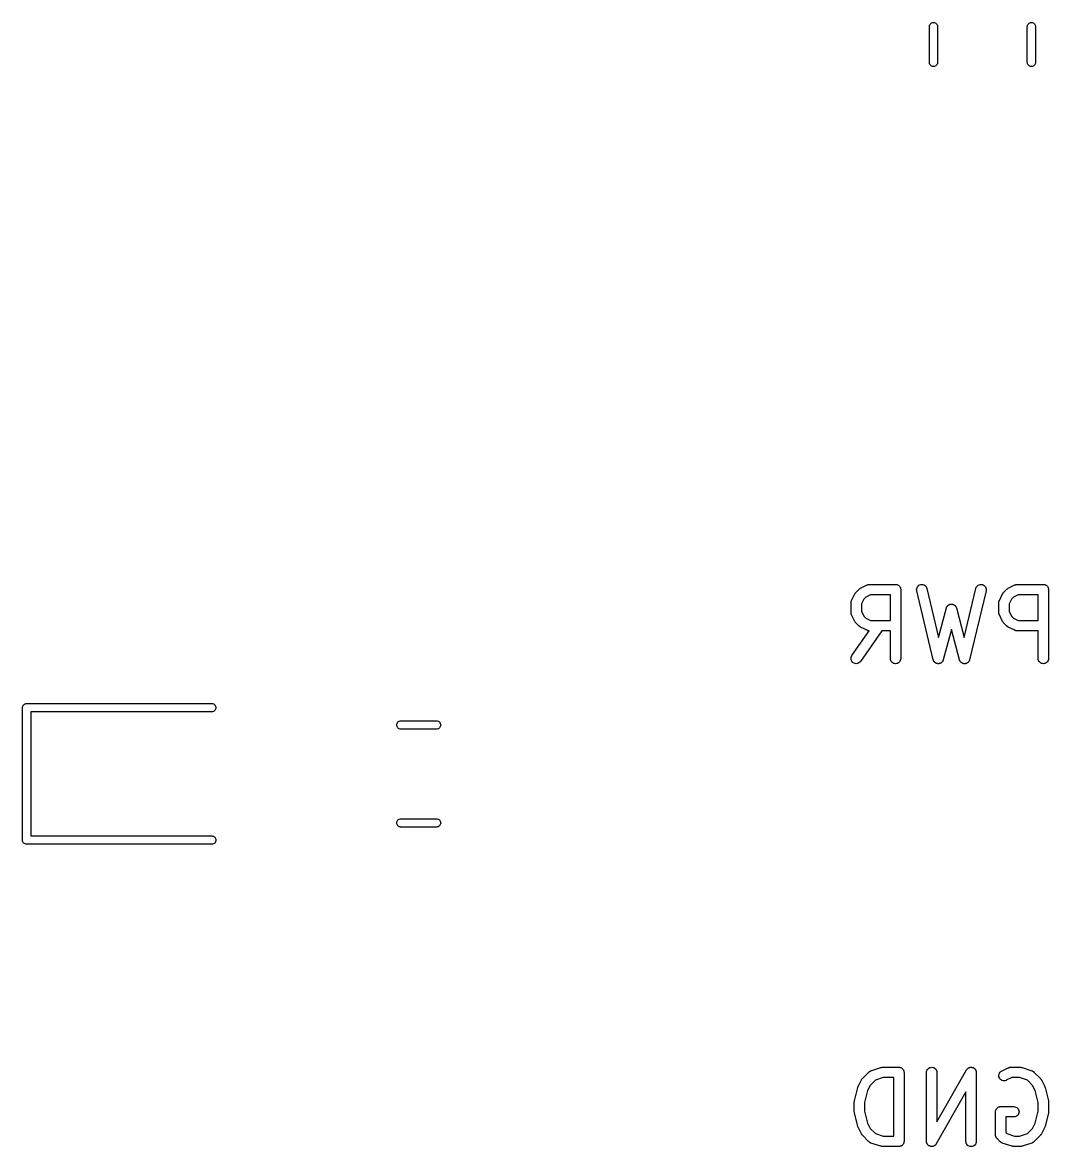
# Model space of a CAD drawing. Extents: x 130.4 to 170.5, y -130.2 to -95.9.
# Drawn here: x 155.58 to 170.46, y -130.23 to -113.93 of the extents above; entities that cross this region are included whole.
import ezdxf

# ---------------------------------------------------------------- set-up
doc = ezdxf.new("R2010")
doc.units = 0
doc.layers.add('BLACK', color=7, linetype='CONTINUOUS')

msp = doc.modelspace()

# ---------------------------------------------------------------- linework, layer by layer
at = {"layer": 'BLACK', "linetype": 'CONTINUOUS'}
for p, q in [((168.73, -113.988), (168.731, -113.98)), ((168.73, -114.512), (168.73, -113.988)), ((168.731, -113.98), (168.734, -113.968)), ((168.734, -113.968), (168.74, -113.958)), ((168.74, -113.958), (168.747, -113.949)), ((168.747, -113.949), (168.757, -113.941)), ((168.757, -113.941), (168.767, -113.936)), ((168.767, -113.936), (168.778, -113.932)), ((168.778, -113.932), (168.79, -113.931)), ((168.79, -113.931), (168.802, -113.932)), ((168.802, -113.932), (168.813, -113.936)), ((168.813, -113.936), (168.823, -113.941)), ((168.823, -113.941), (168.833, -113.949)), ((168.833, -113.949), (168.84, -113.958)), ((168.84, -113.958), (168.846, -113.968)), ((168.846, -113.968), (168.849, -113.98)), ((168.849, -113.98), (168.85, -113.988)), ((168.85, -113.988), (168.85, -114.512)), ((170.15, -113.988), (170.151, -113.98)), ((170.15, -114.512), (170.15, -113.988)), ((170.151, -113.98), (170.154, -113.968)), ((170.154, -113.968), (170.16, -113.958)), ((170.16, -113.958), (170.167, -113.949)), ((170.167, -113.949), (170.177, -113.941)), ((170.177, -113.941), (170.187, -113.936)), ((170.187, -113.936), (170.198, -113.932)), ((170.198, -113.932), (170.21, -113.931)), ((170.21, -113.931), (170.222, -113.932)), ((170.222, -113.932), (170.233, -113.936)), ((170.233, -113.936), (170.243, -113.941)), ((170.243, -113.941), (170.253, -113.949)), ((170.253, -113.949), (170.26, -113.958)), ((170.26, -113.958), (170.266, -113.968)), ((170.266, -113.968), (170.269, -113.98)), ((170.269, -113.98), (170.27, -113.988)), ((170.27, -113.988), (170.27, -114.512)), ((168.731, -114.52), (168.73, -114.512)), ((168.734, -114.532), (168.731, -114.52)), ((168.74, -114.542), (168.734, -114.532)), ((168.747, -114.551), (168.74, -114.542)), ((168.757, -114.559), (168.747, -114.551)), ((168.767, -114.564), (168.757, -114.559)), ((168.823, -114.559), (168.813, -114.564)), ((168.833, -114.551), (168.823, -114.559)), ((168.84, -114.542), (168.833, -114.551)), ((168.846, -114.532), (168.84, -114.542)), ((168.849, -114.52), (168.846, -114.532)), ((168.85, -114.512), (168.849, -114.52)), ((170.151, -114.52), (170.15, -114.512)), ((170.154, -114.532), (170.151, -114.52)), ((170.16, -114.542), (170.154, -114.532)), ((170.167, -114.551), (170.16, -114.542)), ((170.177, -114.559), (170.167, -114.551)), ((170.187, -114.564), (170.177, -114.559)), ((170.243, -114.559), (170.233, -114.564)), ((170.253, -114.551), (170.243, -114.559)), ((170.26, -114.542), (170.253, -114.551)), ((170.266, -114.532), (170.26, -114.542)), ((170.269, -114.52), (170.266, -114.532)), ((170.27, -114.512), (170.269, -114.52)), ((168.778, -114.568), (168.767, -114.564)), ((168.79, -114.569), (168.778, -114.568)), ((168.802, -114.568), (168.79, -114.569)), ((168.813, -114.564), (168.802, -114.568)), ((170.198, -114.568), (170.187, -114.564)), ((170.21, -114.569), (170.198, -114.568)), ((170.222, -114.568), (170.21, -114.569)), ((170.233, -114.564), (170.222, -114.568)), ((167.602, -122.309), (167.65, -122.214)), ((167.65, -122.213), (167.652, -122.21)), ((167.65, -122.214), (167.65, -122.213)), ((167.652, -122.21), (167.654, -122.206)), ((167.654, -122.206), (167.656, -122.203)), ((167.656, -122.203), (167.658, -122.201)), ((167.658, -122.201), (167.661, -122.198)), ((167.661, -122.198), (167.664, -122.195)), ((167.664, -122.195), (167.711, -122.147)), ((167.711, -122.147), (167.712, -122.146)), ((167.712, -122.146), (167.715, -122.144)), ((167.715, -122.144), (167.718, -122.141)), ((167.718, -122.141), (167.721, -122.139)), ((167.721, -122.139), (167.723, -122.137)), ((167.723, -122.137), (167.727, -122.135)), ((167.727, -122.135), (167.731, -122.133)), ((167.731, -122.133), (167.826, -122.085)), ((167.826, -122.085), (167.827, -122.085)), ((167.827, -122.085), (167.829, -122.084)), ((167.829, -122.084), (167.831, -122.083)), ((167.831, -122.083), (167.836, -122.082)), ((167.836, -122.082), (167.841, -122.08)), ((167.841, -122.08), (167.843, -122.079)), ((167.843, -122.079), (167.845, -122.079)), ((167.845, -122.079), (167.85, -122.078)), ((167.85, -122.078), (167.855, -122.078)), ((167.855, -122.078), (167.857, -122.078)), ((167.857, -122.078), (167.86, -122.077)), ((167.86, -122.077), (168.24, -122.077)), ((168.24, -122.077), (168.241, -122.077)), ((168.241, -122.077), (168.241, -122.077)), ((168.241, -122.077), (168.241, -122.077)), ((168.241, -122.077), (168.242, -122.077)), ((168.242, -122.077), (168.249, -122.078)), ((168.249, -122.078), (168.256, -122.079)), ((168.256, -122.079), (168.256, -122.079)), ((168.256, -122.079), (168.256, -122.079)), ((168.256, -122.079), (168.263, -122.081)), ((168.263, -122.081), (168.27, -122.083)), ((168.27, -122.083), (168.27, -122.083)), ((168.27, -122.083), (168.27, -122.083)), ((168.27, -122.083), (168.276, -122.087)), ((168.276, -122.087), (168.282, -122.09)), ((168.282, -122.09), (168.283, -122.09)), ((168.283, -122.09), (168.283, -122.09)), ((168.283, -122.09), (168.288, -122.095)), ((168.288, -122.095), (168.294, -122.1)), ((168.294, -122.1), (168.294, -122.1)), ((168.294, -122.1), (168.294, -122.1)), ((168.294, -122.1), (168.298, -122.105)), ((168.298, -122.105), (168.303, -122.111)), ((168.303, -122.111), (168.303, -122.111)), ((168.303, -122.111), (168.303, -122.111)), ((168.303, -122.111), (168.306, -122.118)), ((168.306, -122.118), (168.31, -122.124)), ((168.31, -122.124), (168.31, -122.124)), ((168.31, -122.124), (168.31, -122.124)), ((168.31, -122.124), (168.312, -122.131)), ((168.312, -122.131), (168.314, -122.138)), ((168.314, -122.138), (168.314, -122.138)), ((168.314, -122.138), (168.314, -122.138)), ((168.314, -122.138), (168.315, -122.145)), ((168.315, -122.145), (168.315, -122.152)), ((168.315, -122.152), (168.315, -123.152)), ((168.546, -122.154), (168.548, -122.14)), ((168.548, -122.169), (168.546, -122.154)), ((168.548, -122.14), (168.551, -122.125)), ((168.548, -122.17), (168.548, -122.169)), ((168.787, -123.17), (168.548, -122.17)), ((168.551, -122.125), (168.558, -122.112)), ((168.558, -122.112), (168.567, -122.101)), ((168.567, -122.101), (168.578, -122.091)), ((168.578, -122.091), (168.591, -122.084)), ((168.591, -122.084), (168.605, -122.079)), ((168.605, -122.079), (168.619, -122.077)), ((168.619, -122.077), (168.634, -122.078)), ((168.634, -122.078), (168.648, -122.082)), ((168.648, -122.082), (168.661, -122.089)), ((168.661, -122.089), (168.673, -122.098)), ((168.673, -122.098), (168.682, -122.109)), ((168.682, -122.109), (168.69, -122.121)), ((168.69, -122.121), (168.694, -122.135)), ((168.694, -122.135), (168.864, -122.846)), ((169.236, -122.846), (169.406, -122.135)), ((169.552, -122.17), (169.313, -123.17)), ((169.406, -122.134), (169.411, -122.12)), ((169.406, -122.135), (169.406, -122.134)), ((169.411, -122.12), (169.418, -122.108)), ((169.418, -122.108), (169.428, -122.097)), ((169.428, -122.097), (169.44, -122.088)), ((169.44, -122.088), (169.453, -122.082)), ((169.453, -122.082), (169.467, -122.078)), ((169.467, -122.078), (169.482, -122.077)), ((169.482, -122.077), (169.496, -122.08)), ((169.496, -122.08), (169.51, -122.084)), ((169.51, -122.084), (169.523, -122.092)), ((169.523, -122.092), (169.534, -122.102)), ((169.534, -122.102), (169.543, -122.113)), ((169.543, -122.113), (169.549, -122.126)), ((169.549, -122.126), (169.553, -122.141)), ((169.554, -122.155), (169.552, -122.17)), ((169.553, -122.141), (169.554, -122.155)), ((169.745, -122.309), (169.792, -122.214)), ((169.792, -122.214), (169.793, -122.213)), ((169.793, -122.213), (169.795, -122.21)), ((169.795, -122.21), (169.797, -122.206)), ((169.797, -122.206), (169.799, -122.203)), ((169.799, -122.203), (169.801, -122.201)), ((169.801, -122.201), (169.804, -122.198)), ((169.804, -122.198), (169.806, -122.195)), ((169.806, -122.195), (169.854, -122.147)), ((169.854, -122.147), (169.855, -122.146)), ((169.855, -122.146), (169.858, -122.144)), ((169.858, -122.144), (169.861, -122.141)), ((169.861, -122.141), (169.864, -122.139)), ((169.864, -122.139), (169.866, -122.137)), ((169.866, -122.137), (169.87, -122.135)), ((169.87, -122.135), (169.874, -122.133)), ((169.874, -122.133), (169.969, -122.085)), ((169.969, -122.085), (169.97, -122.085)), ((169.97, -122.085), (169.972, -122.084)), ((169.972, -122.084), (169.974, -122.083)), ((169.974, -122.083), (169.979, -122.082)), ((169.979, -122.082), (169.984, -122.08)), ((169.984, -122.08), (169.986, -122.079)), ((169.986, -122.079), (169.988, -122.079)), ((169.988, -122.079), (169.993, -122.078)), ((169.993, -122.078), (169.998, -122.078)), ((169.998, -122.078), (170, -122.078)), ((170, -122.078), (170.002, -122.077)), ((170.002, -122.077), (170.383, -122.077)), ((170.383, -122.077), (170.384, -122.077)), ((170.384, -122.077), (170.384, -122.077)), ((170.384, -122.077), (170.384, -122.077)), ((170.384, -122.077), (170.384, -122.077)), ((170.384, -122.077), (170.391, -122.078)), ((170.391, -122.078), (170.398, -122.079)), ((170.398, -122.079), (170.399, -122.079)), ((170.399, -122.079), (170.399, -122.079)), ((170.399, -122.079), (170.406, -122.081)), ((170.406, -122.081), (170.412, -122.083)), ((170.412, -122.083), (170.413, -122.083)), ((170.413, -122.083), (170.413, -122.083)), ((170.413, -122.083), (170.419, -122.087)), ((170.419, -122.087), (170.425, -122.09)), ((170.425, -122.09), (170.425, -122.09)), ((170.425, -122.09), (170.426, -122.09)), ((170.426, -122.09), (170.431, -122.095)), ((170.431, -122.095), (170.437, -122.1)), ((170.437, -122.1), (170.437, -122.1)), ((170.437, -122.1), (170.437, -122.1)), ((170.437, -122.1), (170.441, -122.105)), ((170.441, -122.105), (170.446, -122.111)), ((170.446, -122.111), (170.446, -122.111)), ((170.446, -122.111), (170.446, -122.111)), ((170.446, -122.111), (170.449, -122.118)), ((170.449, -122.118), (170.453, -122.124)), ((170.453, -122.124), (170.453, -122.124)), ((170.453, -122.124), (170.453, -122.124)), ((170.453, -122.124), (170.455, -122.131)), ((170.455, -122.131), (170.457, -122.138)), ((170.457, -122.138), (170.457, -122.138)), ((170.457, -122.138), (170.457, -122.138)), ((170.457, -122.138), (170.458, -122.145)), ((170.458, -122.145), (170.458, -122.152)), ((170.458, -122.152), (170.458, -123.152)), ((167.594, -122.337), (167.595, -122.332)), ((167.594, -122.34), (167.594, -122.337)), ((167.594, -122.342), (167.594, -122.34)), ((167.594, -122.343), (167.594, -122.342)), ((167.594, -122.486), (167.594, -122.343)), ((167.595, -122.332), (167.596, -122.327)), ((167.596, -122.325), (167.597, -122.323)), ((167.596, -122.327), (167.596, -122.325)), ((167.597, -122.323), (167.599, -122.318)), ((167.599, -122.318), (167.6, -122.313)), ((167.6, -122.313), (167.601, -122.311)), ((167.601, -122.311), (167.602, -122.309)), ((167.778, -122.292), (167.744, -122.361)), ((167.744, -122.361), (167.744, -122.468)), ((167.809, -122.262), (167.778, -122.292)), ((167.877, -122.227), (167.809, -122.262)), ((168.165, -122.227), (167.877, -122.227)), ((168.165, -122.601), (168.165, -122.227)), ((168.998, -122.385), (169.001, -122.381)), ((169.001, -122.381), (169.003, -122.38)), ((169.003, -122.38), (169.005, -122.378)), ((169.005, -122.378), (169.009, -122.376)), ((169.009, -122.376), (169.013, -122.373)), ((169.013, -122.373), (169.015, -122.372)), ((169.015, -122.372), (169.017, -122.371)), ((169.017, -122.371), (169.022, -122.369)), ((169.022, -122.369), (169.026, -122.367)), ((169.026, -122.367), (169.029, -122.366)), ((169.029, -122.366), (169.031, -122.365)), ((169.031, -122.365), (169.036, -122.365)), ((169.036, -122.365), (169.041, -122.364)), ((169.041, -122.364), (169.043, -122.364)), ((169.043, -122.364), (169.046, -122.363)), ((169.046, -122.363), (169.051, -122.363)), ((169.051, -122.363), (169.055, -122.363)), ((169.055, -122.363), (169.058, -122.364)), ((169.058, -122.364), (169.06, -122.364)), ((169.06, -122.364), (169.065, -122.365)), ((169.065, -122.365), (169.07, -122.366)), ((169.07, -122.366), (169.072, -122.367)), ((169.072, -122.367), (169.075, -122.367)), ((169.075, -122.367), (169.079, -122.369)), ((169.079, -122.369), (169.084, -122.371)), ((169.084, -122.371), (169.086, -122.372)), ((169.086, -122.372), (169.088, -122.373)), ((169.088, -122.373), (169.092, -122.376)), ((169.092, -122.376), (169.096, -122.379)), ((169.096, -122.379), (169.098, -122.38)), ((169.098, -122.38), (169.1, -122.382)), ((169.1, -122.382), (169.103, -122.385)), ((169.737, -122.337), (169.738, -122.332)), ((169.737, -122.34), (169.737, -122.337)), ((169.737, -122.342), (169.737, -122.34)), ((169.737, -122.343), (169.737, -122.342)), ((169.737, -122.486), (169.737, -122.343)), ((169.738, -122.332), (169.739, -122.327)), ((169.739, -122.325), (169.74, -122.323)), ((169.739, -122.327), (169.739, -122.325)), ((169.74, -122.323), (169.741, -122.318)), ((169.741, -122.318), (169.743, -122.313)), ((169.743, -122.313), (169.744, -122.311)), ((169.744, -122.311), (169.745, -122.309)), ((169.921, -122.292), (169.887, -122.361)), ((169.887, -122.361), (169.887, -122.468)), ((169.952, -122.262), (169.921, -122.292)), ((170.02, -122.227), (169.952, -122.262)), ((170.308, -122.227), (170.02, -122.227)), ((170.308, -122.601), (170.308, -122.227)), ((167.594, -122.488), (167.594, -122.486)), ((167.594, -122.49), (167.594, -122.488)), ((167.595, -122.495), (167.594, -122.49)), ((167.595, -122.5), (167.595, -122.495)), ((167.596, -122.502), (167.595, -122.5)), ((167.596, -122.505), (167.596, -122.502)), ((167.598, -122.509), (167.596, -122.505)), ((167.6, -122.514), (167.598, -122.509)), ((167.601, -122.516), (167.6, -122.514)), ((167.602, -122.518), (167.601, -122.516)), ((167.602, -122.519), (167.602, -122.518)), ((167.65, -122.614), (167.602, -122.519)), ((167.744, -122.468), (167.778, -122.537)), ((167.778, -122.537), (167.809, -122.567)), ((168.864, -122.846), (168.978, -122.419)), ((168.978, -122.418), (168.979, -122.415)), ((168.978, -122.419), (168.978, -122.418)), ((168.979, -122.413), (168.981, -122.409)), ((168.979, -122.415), (168.979, -122.413)), ((168.981, -122.409), (168.983, -122.404)), ((168.983, -122.404), (168.984, -122.402)), ((168.984, -122.402), (168.985, -122.4)), ((168.985, -122.4), (168.988, -122.396)), ((168.988, -122.396), (168.991, -122.392)), ((168.991, -122.392), (168.993, -122.39)), ((168.993, -122.39), (168.994, -122.388)), ((168.994, -122.388), (168.998, -122.385)), ((169.103, -122.385), (169.107, -122.389)), ((169.107, -122.389), (169.108, -122.391)), ((169.108, -122.391), (169.11, -122.393)), ((169.11, -122.393), (169.112, -122.397)), ((169.112, -122.397), (169.115, -122.401)), ((169.115, -122.401), (169.116, -122.403)), ((169.116, -122.403), (169.117, -122.405)), ((169.117, -122.405), (169.119, -122.41)), ((169.119, -122.41), (169.121, -122.414)), ((169.121, -122.414), (169.122, -122.416)), ((169.122, -122.416), (169.122, -122.419)), ((169.122, -122.419), (169.236, -122.846)), ((169.737, -122.488), (169.737, -122.486)), ((169.737, -122.49), (169.737, -122.488)), ((169.738, -122.495), (169.737, -122.49)), ((169.738, -122.5), (169.738, -122.495)), ((169.739, -122.502), (169.738, -122.5)), ((169.739, -122.505), (169.739, -122.502)), ((169.741, -122.509), (169.739, -122.505)), ((169.743, -122.514), (169.741, -122.509)), ((169.744, -122.516), (169.743, -122.514)), ((169.744, -122.518), (169.744, -122.516)), ((169.745, -122.519), (169.744, -122.518)), ((169.792, -122.614), (169.745, -122.519)), ((169.887, -122.468), (169.921, -122.537)), ((169.921, -122.537), (169.952, -122.567)), ((167.652, -122.618), (167.65, -122.614)), ((167.654, -122.622), (167.652, -122.618)), ((167.656, -122.624), (167.654, -122.622)), ((167.657, -122.627), (167.656, -122.624)), ((167.66, -122.63), (167.657, -122.627)), ((167.663, -122.633), (167.66, -122.63)), ((167.664, -122.634), (167.663, -122.633)), ((167.711, -122.682), (167.664, -122.634)), ((167.715, -122.684), (167.711, -122.682)), ((167.718, -122.687), (167.715, -122.684)), ((167.72, -122.689), (167.718, -122.687)), ((167.723, -122.691), (167.72, -122.689)), ((167.726, -122.693), (167.723, -122.691)), ((167.73, -122.695), (167.726, -122.693)), ((167.731, -122.696), (167.73, -122.695)), ((167.826, -122.743), (167.731, -122.696)), ((167.809, -122.567), (167.877, -122.601)), ((167.877, -122.601), (168.165, -122.601)), ((169.795, -122.618), (169.792, -122.614)), ((169.797, -122.622), (169.795, -122.618)), ((169.799, -122.624), (169.797, -122.622)), ((169.8, -122.627), (169.799, -122.624)), ((169.803, -122.63), (169.8, -122.627)), ((169.806, -122.633), (169.803, -122.63)), ((169.806, -122.634), (169.806, -122.633)), ((169.854, -122.682), (169.806, -122.634)), ((169.857, -122.684), (169.854, -122.682)), ((169.86, -122.687), (169.857, -122.684)), ((169.863, -122.689), (169.86, -122.687)), ((169.865, -122.691), (169.863, -122.689)), ((169.869, -122.693), (169.865, -122.691)), ((169.873, -122.695), (169.869, -122.693)), ((169.874, -122.696), (169.873, -122.695)), ((169.969, -122.743), (169.874, -122.696)), ((169.952, -122.567), (170.02, -122.601)), ((170.02, -122.601), (170.308, -122.601)), ((167.608, -123.109), (167.858, -122.751)), ((168.041, -122.751), (167.73, -123.195)), ((167.828, -122.744), (167.826, -122.743)), ((167.83, -122.745), (167.828, -122.744)), ((167.835, -122.747), (167.83, -122.745)), ((167.84, -122.749), (167.835, -122.747)), ((167.842, -122.749), (167.84, -122.749)), ((167.844, -122.75), (167.842, -122.749)), ((167.849, -122.75), (167.844, -122.75)), ((167.854, -122.751), (167.849, -122.75)), ((167.856, -122.751), (167.854, -122.751)), ((167.858, -122.751), (167.856, -122.751)), ((168.165, -122.751), (168.041, -122.751)), ((168.165, -123.152), (168.165, -122.751)), ((169.05, -122.729), (168.932, -123.172)), ((169.168, -123.172), (169.05, -122.729)), ((169.971, -122.744), (169.969, -122.743)), ((169.973, -122.745), (169.971, -122.744)), ((169.978, -122.747), (169.973, -122.745)), ((169.983, -122.749), (169.978, -122.747)), ((169.985, -122.749), (169.983, -122.749)), ((169.987, -122.75), (169.985, -122.749)), ((169.992, -122.75), (169.987, -122.75)), ((169.997, -122.751), (169.992, -122.75)), ((169.999, -122.751), (169.997, -122.751)), ((170.001, -122.751), (169.999, -122.751)), ((170.002, -122.751), (170.001, -122.751)), ((170.308, -122.751), (170.002, -122.751)), ((170.308, -123.152), (170.308, -122.751)), ((167.594, -123.151), (167.596, -123.136)), ((167.595, -123.165), (167.594, -123.151)), ((167.599, -123.179), (167.595, -123.165)), ((167.596, -123.136), (167.6, -123.122)), ((167.606, -123.192), (167.599, -123.179)), ((167.6, -123.122), (167.608, -123.109)), ((167.615, -123.204), (167.606, -123.192)), ((167.73, -123.196), (167.72, -123.207)), ((167.73, -123.195), (167.73, -123.196)), ((168.167, -123.167), (168.165, -123.152)), ((168.171, -123.181), (168.167, -123.167)), ((168.178, -123.194), (168.171, -123.181)), ((168.187, -123.205), (168.178, -123.194)), ((168.302, -123.195), (168.293, -123.206)), ((168.309, -123.182), (168.302, -123.195)), ((168.314, -123.168), (168.309, -123.182)), ((168.315, -123.153), (168.314, -123.168)), ((168.315, -123.152), (168.315, -123.153)), ((168.788, -123.173), (168.787, -123.17)), ((168.788, -123.176), (168.788, -123.173)), ((168.79, -123.18), (168.788, -123.176)), ((168.791, -123.184), (168.79, -123.18)), ((168.793, -123.187), (168.791, -123.184)), ((168.794, -123.19), (168.793, -123.187)), ((168.797, -123.193), (168.794, -123.19)), ((168.799, -123.196), (168.797, -123.193)), ((168.801, -123.199), (168.799, -123.196)), ((168.921, -123.195), (168.919, -123.199)), ((168.923, -123.192), (168.921, -123.195)), ((168.925, -123.189), (168.923, -123.192)), ((168.926, -123.186), (168.925, -123.189)), ((168.928, -123.183), (168.926, -123.186)), ((168.93, -123.179), (168.928, -123.183)), ((168.932, -123.173), (168.93, -123.176)), ((168.93, -123.176), (168.93, -123.179)), ((168.932, -123.172), (168.932, -123.173)), ((169.169, -123.175), (169.168, -123.172)), ((169.17, -123.178), (169.169, -123.175)), ((169.172, -123.182), (169.17, -123.178)), ((169.173, -123.185), (169.172, -123.182)), ((169.175, -123.188), (169.173, -123.185)), ((169.176, -123.191), (169.175, -123.188)), ((169.179, -123.195), (169.176, -123.191)), ((169.181, -123.198), (169.179, -123.195)), ((169.301, -123.197), (169.298, -123.2)), ((169.303, -123.194), (169.301, -123.197)), ((169.305, -123.191), (169.303, -123.194)), ((169.306, -123.187), (169.305, -123.191)), ((169.308, -123.185), (169.306, -123.187)), ((169.31, -123.181), (169.308, -123.185)), ((169.311, -123.177), (169.31, -123.181)), ((169.312, -123.174), (169.311, -123.177)), ((169.313, -123.171), (169.312, -123.174)), ((169.313, -123.17), (169.313, -123.171)), ((170.31, -123.167), (170.308, -123.152)), ((170.314, -123.181), (170.31, -123.167)), ((170.321, -123.194), (170.314, -123.181)), ((170.33, -123.205), (170.321, -123.194)), ((170.445, -123.195), (170.436, -123.206)), ((170.452, -123.182), (170.445, -123.195)), ((170.457, -123.168), (170.452, -123.182)), ((170.458, -123.153), (170.457, -123.168)), ((170.458, -123.152), (170.458, -123.153)), ((167.626, -123.214), (167.615, -123.204)), ((167.638, -123.221), (167.626, -123.214)), ((167.652, -123.225), (167.638, -123.221)), ((167.667, -123.227), (167.652, -123.225)), ((167.681, -123.226), (167.667, -123.227)), ((167.695, -123.223), (167.681, -123.226)), ((167.709, -123.216), (167.695, -123.223)), ((167.72, -123.207), (167.709, -123.216)), ((168.199, -123.215), (168.187, -123.205)), ((168.211, -123.222), (168.199, -123.215)), ((168.225, -123.226), (168.211, -123.222)), ((168.24, -123.227), (168.225, -123.226)), ((168.255, -123.226), (168.24, -123.227)), ((168.269, -123.222), (168.255, -123.226)), ((168.282, -123.215), (168.269, -123.222)), ((168.293, -123.206), (168.282, -123.215)), ((168.803, -123.202), (168.801, -123.199)), ((168.806, -123.204), (168.803, -123.202)), ((168.808, -123.207), (168.806, -123.204)), ((168.811, -123.209), (168.808, -123.207)), ((168.814, -123.212), (168.811, -123.209)), ((168.817, -123.214), (168.814, -123.212)), ((168.82, -123.216), (168.817, -123.214)), ((168.823, -123.218), (168.82, -123.216)), ((168.826, -123.219), (168.823, -123.218)), ((168.83, -123.221), (168.826, -123.219)), ((168.833, -123.223), (168.83, -123.221)), ((168.836, -123.223), (168.833, -123.223)), ((168.84, -123.225), (168.836, -123.223)), ((168.844, -123.225), (168.84, -123.225)), ((168.847, -123.226), (168.844, -123.225)), ((168.851, -123.227), (168.847, -123.226)), ((168.854, -123.227), (168.851, -123.227)), ((168.858, -123.227), (168.854, -123.227)), ((168.862, -123.227), (168.858, -123.227)), ((168.865, -123.227), (168.862, -123.227)), ((168.869, -123.227), (168.865, -123.227)), ((168.873, -123.226), (168.869, -123.227)), ((168.876, -123.225), (168.873, -123.226)), ((168.88, -123.224), (168.876, -123.225)), ((168.883, -123.224), (168.88, -123.224)), ((168.887, -123.222), (168.883, -123.224)), ((168.89, -123.221), (168.887, -123.222)), ((168.893, -123.219), (168.89, -123.221)), ((168.896, -123.218), (168.893, -123.219)), ((168.9, -123.215), (168.896, -123.218)), ((168.903, -123.214), (168.9, -123.215)), ((168.906, -123.211), (168.903, -123.214)), ((168.908, -123.209), (168.906, -123.211)), ((168.911, -123.206), (168.908, -123.209)), ((168.914, -123.204), (168.911, -123.206)), ((168.916, -123.201), (168.914, -123.204)), ((168.919, -123.199), (168.916, -123.201)), ((169.183, -123.2), (169.181, -123.198)), ((169.185, -123.203), (169.183, -123.2)), ((169.188, -123.206), (169.185, -123.203)), ((169.191, -123.209), (169.188, -123.206)), ((169.194, -123.211), (169.191, -123.209)), ((169.196, -123.213), (169.194, -123.211)), ((169.2, -123.215), (169.196, -123.213)), ((169.203, -123.217), (169.2, -123.215)), ((169.206, -123.219), (169.203, -123.217)), ((169.209, -123.22), (169.206, -123.219)), ((169.212, -123.222), (169.209, -123.22)), ((169.216, -123.223), (169.212, -123.222)), ((169.219, -123.224), (169.216, -123.223)), ((169.223, -123.225), (169.219, -123.224)), ((169.226, -123.226), (169.223, -123.225)), ((169.23, -123.227), (169.226, -123.226)), ((169.234, -123.227), (169.23, -123.227)), ((169.237, -123.227), (169.234, -123.227)), ((169.241, -123.227), (169.237, -123.227)), ((169.245, -123.227), (169.241, -123.227)), ((169.248, -123.227), (169.245, -123.227)), ((169.252, -123.227), (169.248, -123.227)), ((169.255, -123.226), (169.252, -123.227)), ((169.259, -123.225), (169.255, -123.226)), ((169.263, -123.224), (169.259, -123.225)), ((169.266, -123.223), (169.263, -123.224)), ((169.269, -123.221), (169.266, -123.223)), ((169.273, -123.22), (169.269, -123.221)), ((169.276, -123.218), (169.273, -123.22)), ((169.279, -123.217), (169.276, -123.218)), ((169.282, -123.214), (169.279, -123.217)), ((169.286, -123.212), (169.282, -123.214)), ((169.288, -123.21), (169.286, -123.212)), ((169.291, -123.208), (169.288, -123.21)), ((169.293, -123.205), (169.291, -123.208)), ((169.296, -123.202), (169.293, -123.205)), ((169.298, -123.2), (169.296, -123.202)), ((170.341, -123.215), (170.33, -123.205)), ((170.354, -123.222), (170.341, -123.215)), ((170.368, -123.226), (170.354, -123.222)), ((170.383, -123.227), (170.368, -123.226)), ((170.397, -123.226), (170.383, -123.227)), ((170.411, -123.222), (170.397, -123.226)), ((170.424, -123.215), (170.411, -123.222)), ((170.436, -123.206), (170.424, -123.215)), ((155.581, -123.853), (155.584, -123.842)), ((155.584, -123.842), (155.59, -123.832)), ((155.59, -123.832), (155.597, -123.822)), ((155.597, -123.822), (155.607, -123.815)), ((155.607, -123.815), (155.617, -123.809)), ((155.617, -123.809), (155.628, -123.806)), ((155.628, -123.806), (155.637, -123.805)), ((155.637, -123.805), (155.637, -123.805)), ((155.637, -123.805), (155.64, -123.805)), ((155.64, -123.805), (155.643, -123.805)), ((155.643, -123.805), (158.328, -123.805)), ((158.328, -123.805), (158.337, -123.806)), ((158.337, -123.806), (158.348, -123.809)), ((158.348, -123.809), (158.358, -123.815)), ((158.358, -123.815), (158.368, -123.822)), ((158.368, -123.822), (158.375, -123.832)), ((158.375, -123.832), (158.381, -123.842)), ((158.381, -123.842), (158.384, -123.853)), ((155.58, -123.865), (155.581, -123.853)), ((155.58, -123.868), (155.58, -123.865)), ((155.58, -125.782), (155.58, -123.868)), ((158.328, -123.925), (155.7, -123.925)), ((155.7, -123.925), (155.7, -125.725)), ((158.337, -123.924), (158.328, -123.925)), ((158.348, -123.921), (158.337, -123.924)), ((158.358, -123.915), (158.348, -123.921)), ((158.368, -123.908), (158.358, -123.915)), ((158.375, -123.898), (158.368, -123.908)), ((158.381, -123.888), (158.375, -123.898)), ((158.384, -123.877), (158.381, -123.888)), ((158.384, -123.853), (158.385, -123.865)), ((158.385, -123.865), (158.384, -123.877)), ((161.006, -124.115), (161.007, -124.103)), ((161.007, -124.127), (161.006, -124.115)), ((161.007, -124.103), (161.011, -124.092)), ((161.011, -124.138), (161.007, -124.127)), ((161.011, -124.092), (161.016, -124.082)), ((161.016, -124.148), (161.011, -124.138)), ((161.016, -124.082), (161.024, -124.072)), ((161.024, -124.158), (161.016, -124.148)), ((161.024, -124.072), (161.033, -124.065)), ((161.033, -124.165), (161.024, -124.158)), ((161.033, -124.065), (161.043, -124.059)), ((161.043, -124.171), (161.033, -124.165)), ((161.043, -124.059), (161.055, -124.056)), ((161.055, -124.174), (161.043, -124.171)), ((161.055, -124.056), (161.063, -124.055)), ((161.063, -124.175), (161.055, -124.174)), ((161.063, -124.055), (161.587, -124.055)), ((161.587, -124.175), (161.063, -124.175)), ((161.587, -124.055), (161.595, -124.056)), ((161.595, -124.174), (161.587, -124.175)), ((161.595, -124.056), (161.607, -124.059)), ((161.607, -124.171), (161.595, -124.174)), ((161.607, -124.059), (161.617, -124.065)), ((161.617, -124.165), (161.607, -124.171)), ((161.617, -124.065), (161.626, -124.072)), ((161.626, -124.158), (161.617, -124.165)), ((161.626, -124.072), (161.634, -124.082)), ((161.634, -124.148), (161.626, -124.158)), ((161.634, -124.082), (161.639, -124.092)), ((161.639, -124.138), (161.634, -124.148)), ((161.639, -124.092), (161.643, -124.103)), ((161.643, -124.127), (161.639, -124.138)), ((161.643, -124.103), (161.644, -124.115)), ((161.644, -124.115), (161.643, -124.127)), ((161.033, -125.485), (161.043, -125.479)), ((161.043, -125.479), (161.055, -125.476)), ((161.055, -125.476), (161.063, -125.475)), ((161.063, -125.475), (161.587, -125.475)), ((161.587, -125.475), (161.595, -125.476)), ((161.595, -125.476), (161.607, -125.479)), ((161.607, -125.479), (161.617, -125.485)), ((161.006, -125.535), (161.007, -125.523)), ((161.007, -125.547), (161.006, -125.535)), ((161.007, -125.523), (161.011, -125.512)), ((161.011, -125.558), (161.007, -125.547)), ((161.011, -125.512), (161.016, -125.502)), ((161.016, -125.568), (161.011, -125.558)), ((161.016, -125.502), (161.024, -125.492)), ((161.024, -125.578), (161.016, -125.568)), ((161.024, -125.492), (161.033, -125.485)), ((161.033, -125.585), (161.024, -125.578)), ((161.043, -125.591), (161.033, -125.585)), ((161.055, -125.594), (161.043, -125.591)), ((161.063, -125.595), (161.055, -125.594)), ((161.587, -125.595), (161.063, -125.595)), ((161.595, -125.594), (161.587, -125.595)), ((161.607, -125.591), (161.595, -125.594)), ((161.617, -125.585), (161.607, -125.591)), ((161.617, -125.485), (161.626, -125.492)), ((161.626, -125.578), (161.617, -125.585)), ((161.626, -125.492), (161.634, -125.502)), ((161.634, -125.568), (161.626, -125.578)), ((161.634, -125.502), (161.639, -125.512)), ((161.639, -125.558), (161.634, -125.568)), ((161.639, -125.512), (161.643, -125.523)), ((161.643, -125.547), (161.639, -125.558)), ((161.643, -125.523), (161.644, -125.535)), ((161.644, -125.535), (161.643, -125.547)), ((155.58, -125.785), (155.58, -125.782)), ((155.581, -125.797), (155.58, -125.785)), ((155.584, -125.808), (155.581, -125.797)), ((155.7, -125.725), (158.328, -125.725)), ((158.328, -125.725), (158.337, -125.726)), ((158.337, -125.726), (158.348, -125.729)), ((158.348, -125.729), (158.358, -125.735)), ((158.358, -125.735), (158.368, -125.742)), ((158.368, -125.742), (158.375, -125.752)), ((158.375, -125.752), (158.381, -125.762)), ((158.381, -125.762), (158.384, -125.773)), ((158.384, -125.797), (158.381, -125.808)), ((158.384, -125.773), (158.385, -125.785)), ((158.385, -125.785), (158.384, -125.797)), ((155.59, -125.818), (155.584, -125.808)), ((155.597, -125.828), (155.59, -125.818)), ((155.607, -125.835), (155.597, -125.828)), ((155.617, -125.841), (155.607, -125.835)), ((155.628, -125.844), (155.617, -125.841)), ((155.64, -125.845), (155.628, -125.844)), ((155.643, -125.845), (155.64, -125.845)), ((158.328, -125.845), (155.643, -125.845)), ((158.337, -125.844), (158.328, -125.845)), ((158.348, -125.841), (158.337, -125.844)), ((158.358, -125.835), (158.348, -125.841)), ((158.368, -125.828), (158.358, -125.835)), ((158.375, -125.818), (158.368, -125.828)), ((158.381, -125.808), (158.375, -125.818)), ((167.759, -129.242), (167.854, -129.147)), ((167.854, -129.147), (167.855, -129.146)), ((167.855, -129.146), (167.857, -129.145)), ((167.857, -129.145), (167.858, -129.143)), ((167.858, -129.143), (167.862, -129.14)), ((167.862, -129.14), (167.866, -129.137)), ((167.866, -129.137), (167.868, -129.136)), ((167.868, -129.136), (167.87, -129.135)), ((167.87, -129.135), (167.875, -129.133)), ((167.875, -129.133), (167.879, -129.13)), ((167.879, -129.13), (167.881, -129.13)), ((167.881, -129.13), (167.883, -129.129)), ((167.883, -129.129), (168.026, -129.081)), ((168.062, -129.227), (167.948, -129.266)), ((168.026, -129.081), (168.027, -129.081)), ((168.027, -129.081), (168.031, -129.08)), ((168.031, -129.08), (168.035, -129.079)), ((168.035, -129.079), (168.039, -129.079)), ((168.039, -129.079), (168.042, -129.078)), ((168.042, -129.078), (168.046, -129.078)), ((168.046, -129.078), (168.05, -129.077)), ((168.05, -129.077), (168.288, -129.077)), ((168.213, -129.227), (168.062, -129.227)), ((168.213, -130.077), (168.213, -129.227)), ((168.288, -129.077), (168.289, -129.077)), ((168.289, -129.077), (168.289, -129.077)), ((168.289, -129.077), (168.289, -129.077)), ((168.289, -129.077), (168.289, -129.077)), ((168.289, -129.077), (168.296, -129.078)), ((168.296, -129.078), (168.303, -129.079)), ((168.303, -129.079), (168.303, -129.079)), ((168.303, -129.079), (168.304, -129.079)), ((168.304, -129.079), (168.31, -129.081)), ((168.31, -129.081), (168.317, -129.083)), ((168.317, -129.083), (168.317, -129.083)), ((168.317, -129.083), (168.318, -129.083)), ((168.318, -129.083), (168.324, -129.087)), ((168.324, -129.087), (168.33, -129.09)), ((168.33, -129.09), (168.33, -129.09)), ((168.33, -129.09), (168.33, -129.09)), ((168.33, -129.09), (168.336, -129.095)), ((168.336, -129.095), (168.341, -129.1)), ((168.341, -129.1), (168.341, -129.1)), ((168.341, -129.1), (168.342, -129.1)), ((168.342, -129.1), (168.346, -129.105)), ((168.346, -129.105), (168.351, -129.111)), ((168.351, -129.111), (168.351, -129.111)), ((168.351, -129.111), (168.351, -129.111)), ((168.351, -129.111), (168.354, -129.118)), ((168.354, -129.118), (168.357, -129.124)), ((168.357, -129.124), (168.358, -129.124)), ((168.358, -129.124), (168.358, -129.124)), ((168.358, -129.124), (168.36, -129.131)), ((168.36, -129.131), (168.362, -129.138)), ((168.362, -129.138), (168.362, -129.138)), ((168.362, -129.138), (168.362, -129.138)), ((168.362, -129.138), (168.362, -129.145)), ((168.362, -129.145), (168.363, -129.152)), ((168.363, -129.152), (168.363, -130.152)), ((168.689, -129.151), (168.691, -129.137)), ((168.689, -129.152), (168.689, -129.151)), ((168.689, -130.152), (168.689, -129.152)), ((168.691, -129.137), (168.695, -129.123)), ((168.695, -129.123), (168.702, -129.11)), ((168.702, -129.11), (168.712, -129.099)), ((168.712, -129.099), (168.723, -129.09)), ((168.723, -129.09), (168.736, -129.083)), ((168.736, -129.083), (168.75, -129.079)), ((168.75, -129.079), (168.765, -129.077)), ((168.765, -129.077), (168.779, -129.079)), ((168.779, -129.079), (168.793, -129.083)), ((168.793, -129.083), (168.806, -129.09)), ((168.806, -129.09), (168.818, -129.1)), ((168.818, -129.1), (168.827, -129.111)), ((168.827, -129.111), (168.834, -129.124)), ((168.834, -129.124), (168.838, -129.138)), ((168.838, -129.138), (168.839, -129.152)), ((168.839, -129.87), (169.271, -129.115)), ((168.839, -129.152), (168.839, -129.87)), ((169.271, -129.114), (169.273, -129.112)), ((169.271, -129.115), (169.271, -129.114)), ((169.273, -129.112), (169.274, -129.11)), ((169.274, -129.11), (169.277, -129.106)), ((169.277, -129.106), (169.28, -129.102)), ((169.28, -129.102), (169.282, -129.101)), ((169.282, -129.101), (169.283, -129.099)), ((169.283, -129.099), (169.287, -129.096)), ((169.287, -129.096), (169.291, -129.093)), ((169.291, -129.093), (169.293, -129.091)), ((169.293, -129.091), (169.295, -129.09)), ((169.295, -129.09), (169.299, -129.087)), ((169.299, -129.087), (169.303, -129.085)), ((169.303, -129.085), (169.305, -129.084)), ((169.305, -129.084), (169.308, -129.083)), ((169.308, -129.083), (169.312, -129.081)), ((169.312, -129.081), (169.317, -129.08)), ((169.317, -129.08), (169.319, -129.079)), ((169.319, -129.079), (169.322, -129.079)), ((169.322, -129.079), (169.326, -129.078)), ((169.326, -129.078), (169.331, -129.078)), ((169.331, -129.078), (169.334, -129.078)), ((169.334, -129.078), (169.336, -129.077)), ((169.336, -129.077), (169.341, -129.078)), ((169.341, -129.078), (169.346, -129.078)), ((169.346, -129.078), (169.348, -129.079)), ((169.348, -129.079), (169.351, -129.079)), ((169.351, -129.079), (169.355, -129.08)), ((169.355, -129.08), (169.36, -129.081)), ((169.36, -129.081), (169.362, -129.082)), ((169.362, -129.082), (169.365, -129.083)), ((169.365, -129.083), (169.369, -129.086)), ((169.369, -129.086), (169.373, -129.088)), ((169.373, -129.088), (169.375, -129.089)), ((169.375, -129.089), (169.378, -129.09)), ((169.378, -129.09), (169.381, -129.093)), ((169.381, -129.093), (169.385, -129.096)), ((169.385, -129.096), (169.387, -129.098)), ((169.387, -129.098), (169.389, -129.1)), ((169.389, -129.1), (169.392, -129.103)), ((169.392, -129.103), (169.395, -129.107)), ((169.395, -129.107), (169.397, -129.109)), ((169.397, -129.109), (169.398, -129.111)), ((169.398, -129.111), (169.4, -129.115)), ((169.4, -129.115), (169.403, -129.119)), ((169.403, -129.119), (169.404, -129.122)), ((169.404, -129.122), (169.405, -129.124)), ((169.405, -129.124), (169.406, -129.128)), ((169.406, -129.128), (169.408, -129.133)), ((169.408, -129.133), (169.409, -129.135)), ((169.409, -129.135), (169.409, -129.138)), ((169.409, -129.138), (169.41, -129.143)), ((169.41, -129.143), (169.411, -129.147)), ((169.411, -129.147), (169.41, -129.15)), ((169.41, -129.15), (169.411, -129.152)), ((169.411, -129.152), (169.411, -130.152)), ((169.737, -129.205), (169.738, -129.19)), ((169.739, -129.219), (169.737, -129.205)), ((169.738, -129.19), (169.741, -129.176)), ((169.745, -129.233), (169.739, -129.219)), ((169.741, -129.176), (169.747, -129.163)), ((169.747, -129.163), (169.755, -129.151)), ((169.755, -129.151), (169.766, -129.141)), ((169.766, -129.141), (169.778, -129.133)), ((169.778, -129.133), (169.874, -129.085)), ((169.925, -129.227), (169.845, -129.267)), ((169.874, -129.085), (169.875, -129.085)), ((169.875, -129.085), (169.877, -129.084)), ((169.877, -129.084), (169.879, -129.083)), ((169.879, -129.083), (169.883, -129.082)), ((169.883, -129.082), (169.888, -129.08)), ((169.888, -129.08), (169.89, -129.079)), ((169.89, -129.079), (169.893, -129.079)), ((169.893, -129.079), (169.898, -129.078)), ((169.898, -129.078), (169.903, -129.078)), ((169.903, -129.078), (169.905, -129.078)), ((169.905, -129.078), (169.907, -129.077)), ((169.907, -129.077), (170.05, -129.077)), ((170.038, -129.227), (169.925, -129.227)), ((170.152, -129.266), (170.038, -129.227)), ((170.05, -129.077), (170.051, -129.077)), ((170.051, -129.077), (170.055, -129.078)), ((170.055, -129.078), (170.059, -129.078)), ((170.059, -129.078), (170.062, -129.079)), ((170.062, -129.079), (170.066, -129.079)), ((170.066, -129.079), (170.07, -129.08)), ((170.07, -129.08), (170.074, -129.081)), ((170.074, -129.081), (170.217, -129.129)), ((170.217, -129.129), (170.218, -129.129)), ((170.218, -129.129), (170.22, -129.13)), ((170.22, -129.13), (170.222, -129.131)), ((170.222, -129.131), (170.226, -129.133)), ((170.226, -129.133), (170.231, -129.135)), ((170.231, -129.135), (170.233, -129.137)), ((170.233, -129.137), (170.235, -129.138)), ((170.235, -129.138), (170.239, -129.141)), ((170.239, -129.141), (170.243, -129.144)), ((170.243, -129.144), (170.244, -129.146)), ((170.244, -129.146), (170.246, -129.147)), ((170.246, -129.147), (170.341, -129.242)), ((167.644, -129.563), (167.692, -129.372)), ((167.692, -129.371), (167.694, -129.364)), ((167.692, -129.372), (167.692, -129.371)), ((167.692, -129.371), (167.692, -129.371)), ((167.692, -129.371), (167.692, -129.371)), ((167.694, -129.364), (167.697, -129.358)), ((167.697, -129.357), (167.745, -129.262)), ((167.697, -129.358), (167.697, -129.357)), ((167.697, -129.357), (167.697, -129.357)), ((167.745, -129.261), (167.748, -129.257)), ((167.745, -129.262), (167.745, -129.261)), ((167.748, -129.257), (167.75, -129.254)), ((167.75, -129.254), (167.752, -129.251)), ((167.752, -129.251), (167.753, -129.248)), ((167.753, -129.248), (167.756, -129.245)), ((167.756, -129.245), (167.759, -129.242)), ((167.874, -129.34), (167.835, -129.417)), ((167.948, -129.266), (167.874, -129.34)), ((169.752, -129.246), (169.745, -129.233)), ((169.762, -129.256), (169.752, -129.246)), ((169.774, -129.265), (169.762, -129.256)), ((169.787, -129.271), (169.774, -129.265)), ((169.802, -129.274), (169.787, -129.271)), ((169.816, -129.275), (169.802, -129.274)), ((169.831, -129.273), (169.816, -129.275)), ((169.845, -129.268), (169.831, -129.273)), ((169.845, -129.267), (169.845, -129.268)), ((170.226, -129.34), (170.152, -129.266)), ((170.265, -129.417), (170.226, -129.34)), ((170.341, -129.242), (170.342, -129.243)), ((170.342, -129.243), (170.344, -129.246)), ((170.344, -129.246), (170.347, -129.249)), ((170.347, -129.249), (170.349, -129.252)), ((170.349, -129.252), (170.351, -129.254)), ((170.351, -129.254), (170.353, -129.258)), ((170.353, -129.258), (170.355, -129.262)), ((170.355, -129.262), (170.403, -129.357)), ((170.403, -129.357), (170.403, -129.358)), ((170.403, -129.358), (170.403, -129.358)), ((170.403, -129.358), (170.404, -129.358)), ((170.404, -129.358), (170.406, -129.365)), ((170.406, -129.365), (170.408, -129.372)), ((170.408, -129.372), (170.408, -129.372)), ((170.408, -129.372), (170.408, -129.372)), ((170.408, -129.372), (170.456, -129.563)), ((167.835, -129.417), (167.792, -129.59)), ((169.261, -129.435), (168.829, -130.19)), ((169.261, -130.152), (169.261, -129.435)), ((170.308, -129.59), (170.265, -129.417)), ((167.642, -129.577), (167.643, -129.571)), ((167.642, -129.579), (167.642, -129.577)), ((167.642, -129.58), (167.642, -129.579)), ((167.642, -129.581), (167.642, -129.58)), ((167.642, -129.724), (167.642, -129.581)), ((167.643, -129.565), (167.644, -129.564)), ((167.643, -129.571), (167.643, -129.565)), ((167.644, -129.564), (167.644, -129.563)), ((167.792, -129.59), (167.792, -129.715)), ((167.792, -129.715), (167.835, -129.888)), ((169.689, -129.723), (169.69, -129.716)), ((169.69, -129.716), (169.691, -129.709)), ((169.691, -129.708), (169.693, -129.702)), ((169.691, -129.709), (169.691, -129.708)), ((169.691, -129.708), (169.691, -129.708)), ((169.693, -129.702), (169.695, -129.695)), ((169.695, -129.694), (169.699, -129.688)), ((169.695, -129.695), (169.695, -129.694)), ((169.695, -129.695), (169.695, -129.695)), ((169.699, -129.688), (169.702, -129.682)), ((169.702, -129.681), (169.707, -129.676)), ((169.702, -129.682), (169.702, -129.681)), ((169.702, -129.682), (169.702, -129.682)), ((169.707, -129.676), (169.711, -129.671)), ((169.711, -129.671), (169.712, -129.67)), ((169.712, -129.67), (169.717, -129.666)), ((169.712, -129.67), (169.712, -129.67)), ((169.717, -129.666), (169.723, -129.661)), ((169.723, -129.661), (169.729, -129.658)), ((169.723, -129.661), (169.723, -129.661)), ((169.723, -129.661), (169.723, -129.661)), ((169.729, -129.658), (169.736, -129.654)), ((169.736, -129.654), (169.743, -129.652)), ((169.736, -129.654), (169.736, -129.654)), ((169.736, -129.654), (169.736, -129.654)), ((169.743, -129.652), (169.75, -129.65)), ((169.75, -129.65), (169.757, -129.649)), ((169.75, -129.65), (169.75, -129.65)), ((169.75, -129.65), (169.75, -129.65)), ((169.757, -129.649), (169.764, -129.649)), ((169.764, -129.649), (169.955, -129.649)), ((169.955, -129.649), (169.956, -129.649)), ((169.956, -129.649), (169.97, -129.65)), ((169.97, -129.65), (169.984, -129.655)), ((169.984, -129.655), (169.997, -129.662)), ((169.997, -129.662), (170.008, -129.671)), ((170.008, -129.671), (170.018, -129.683)), ((170.018, -129.683), (170.024, -129.696)), ((170.024, -129.696), (170.028, -129.71)), ((170.028, -129.71), (170.03, -129.724)), ((170.265, -129.888), (170.308, -129.715)), ((170.308, -129.715), (170.308, -129.59)), ((170.456, -129.563), (170.456, -129.564)), ((170.456, -129.564), (170.457, -129.565)), ((170.457, -129.565), (170.457, -129.566)), ((170.457, -129.566), (170.457, -129.572)), ((170.457, -129.572), (170.458, -129.578)), ((170.458, -129.578), (170.458, -129.58)), ((170.458, -129.58), (170.458, -129.581)), ((170.458, -129.581), (170.458, -129.724)), ((167.642, -129.725), (167.642, -129.724)), ((167.642, -129.726), (167.642, -129.725)), ((167.643, -129.732), (167.642, -129.726)), ((167.643, -129.738), (167.643, -129.732)), ((167.643, -129.74), (167.643, -129.738)), ((167.644, -129.741), (167.643, -129.74)), ((167.644, -129.742), (167.644, -129.741)), ((167.692, -129.932), (167.644, -129.742)), ((169.689, -129.724), (169.689, -129.723)), ((169.689, -129.723), (169.689, -129.723)), ((169.689, -129.723), (169.689, -129.723)), ((169.689, -129.723), (169.689, -129.723)), ((169.689, -130.057), (169.689, -129.724)), ((169.955, -129.799), (169.839, -129.799)), ((169.839, -129.799), (169.839, -130.026)), ((169.969, -129.797), (169.955, -129.799)), ((169.983, -129.793), (169.969, -129.797)), ((169.996, -129.786), (169.983, -129.793)), ((170.008, -129.777), (169.996, -129.786)), ((170.017, -129.766), (170.008, -129.777)), ((170.024, -129.753), (170.017, -129.766)), ((170.028, -129.739), (170.024, -129.753)), ((170.03, -129.724), (170.028, -129.739)), ((170.456, -129.742), (170.408, -129.932)), ((170.457, -129.739), (170.456, -129.741)), ((170.456, -129.741), (170.456, -129.742)), ((170.458, -129.728), (170.457, -129.733)), ((170.457, -129.733), (170.457, -129.739)), ((170.458, -129.724), (170.458, -129.725)), ((170.458, -129.725), (170.458, -129.726)), ((170.458, -129.726), (170.458, -129.728)), ((167.692, -129.933), (167.692, -129.932)), ((167.694, -129.94), (167.692, -129.933)), ((167.692, -129.933), (167.692, -129.933)), ((167.696, -129.946), (167.694, -129.94)), ((167.697, -129.947), (167.696, -129.946)), ((167.697, -129.948), (167.697, -129.947)), ((167.697, -129.947), (167.697, -129.947)), ((167.745, -130.043), (167.697, -129.948)), ((167.835, -129.888), (167.874, -129.965)), ((167.874, -129.965), (167.948, -130.039)), ((167.948, -130.039), (168.062, -130.077)), ((169.839, -130.026), (169.852, -130.039)), ((169.852, -130.039), (169.967, -130.077)), ((170.038, -130.077), (170.152, -130.039)), ((170.152, -130.039), (170.226, -129.965)), ((170.226, -129.965), (170.265, -129.888)), ((170.403, -129.948), (170.355, -130.043)), ((170.406, -129.941), (170.403, -129.947)), ((170.403, -129.947), (170.403, -129.948)), ((170.403, -129.948), (170.403, -129.948)), ((170.408, -129.934), (170.406, -129.941)), ((170.408, -129.932), (170.408, -129.933)), ((170.408, -129.933), (170.408, -129.934)), ((170.408, -129.934), (170.408, -129.934)), ((167.747, -130.047), (167.745, -130.043)), ((167.749, -130.05), (167.747, -130.047)), ((167.751, -130.053), (167.749, -130.05)), ((167.753, -130.055), (167.751, -130.053)), ((167.756, -130.059), (167.753, -130.055)), ((167.758, -130.062), (167.756, -130.059)), ((167.759, -130.063), (167.758, -130.062)), ((167.854, -130.158), (167.759, -130.063)), ((167.856, -130.159), (167.854, -130.158)), ((167.857, -130.161), (167.856, -130.159)), ((167.861, -130.164), (167.857, -130.161)), ((167.865, -130.167), (167.861, -130.164)), ((167.867, -130.168), (167.865, -130.167)), ((167.869, -130.169), (167.867, -130.168)), ((167.874, -130.172), (167.869, -130.169)), ((167.878, -130.174), (167.874, -130.172)), ((167.88, -130.175), (167.878, -130.174)), ((167.882, -130.176), (167.88, -130.175)), ((167.883, -130.176), (167.882, -130.176)), ((168.026, -130.224), (167.883, -130.176)), ((168.062, -130.077), (168.213, -130.077)), ((168.345, -130.2), (168.341, -130.206)), ((168.35, -130.195), (168.345, -130.2)), ((168.354, -130.188), (168.35, -130.194)), ((168.35, -130.194), (168.35, -130.195)), ((168.35, -130.195), (168.35, -130.195)), ((168.357, -130.182), (168.354, -130.188)), ((168.359, -130.175), (168.357, -130.181)), ((168.357, -130.181), (168.357, -130.182)), ((168.357, -130.182), (168.357, -130.182)), ((168.361, -130.168), (168.359, -130.175)), ((168.362, -130.167), (168.361, -130.168)), ((168.361, -130.168), (168.361, -130.168)), ((168.363, -130.153), (168.362, -130.16)), ((168.362, -130.16), (168.362, -130.167)), ((168.363, -130.152), (168.363, -130.153)), ((168.363, -130.153), (168.363, -130.153)), ((168.363, -130.153), (168.363, -130.153)), ((168.363, -130.153), (168.363, -130.153)), ((168.69, -130.155), (168.689, -130.152)), ((168.689, -130.157), (168.69, -130.155)), ((168.69, -130.162), (168.689, -130.157)), ((168.691, -130.167), (168.69, -130.162)), ((168.691, -130.169), (168.691, -130.167)), ((168.692, -130.172), (168.691, -130.169)), ((168.694, -130.176), (168.692, -130.172)), ((168.695, -130.181), (168.694, -130.176)), ((168.696, -130.183), (168.695, -130.181)), ((168.697, -130.186), (168.696, -130.183)), ((168.7, -130.19), (168.697, -130.186)), ((168.702, -130.194), (168.7, -130.19)), ((168.703, -130.196), (168.702, -130.194)), ((168.705, -130.198), (168.703, -130.196)), ((168.708, -130.202), (168.705, -130.198)), ((168.711, -130.205), (168.708, -130.202)), ((168.713, -130.207), (168.711, -130.205)), ((168.818, -130.204), (168.817, -130.206)), ((168.82, -130.202), (168.818, -130.204)), ((168.823, -130.198), (168.82, -130.202)), ((168.826, -130.195), (168.823, -130.198)), ((168.827, -130.193), (168.826, -130.195)), ((168.829, -130.19), (168.827, -130.193)), ((168.829, -130.19), (168.829, -130.19)), ((169.262, -130.167), (169.261, -130.152)), ((169.266, -130.181), (169.262, -130.167)), ((169.273, -130.194), (169.266, -130.181)), ((169.282, -130.205), (169.273, -130.194)), ((169.294, -130.215), (169.282, -130.205)), ((169.398, -130.195), (169.388, -130.206)), ((169.405, -130.182), (169.398, -130.195)), ((169.409, -130.168), (169.405, -130.182)), ((169.411, -130.153), (169.409, -130.168)), ((169.411, -130.152), (169.411, -130.153)), ((169.69, -130.064), (169.689, -130.057)), ((169.691, -130.071), (169.69, -130.064)), ((169.691, -130.072), (169.691, -130.071)), ((169.691, -130.071), (169.691, -130.071)), ((169.693, -130.078), (169.691, -130.072)), ((169.695, -130.085), (169.693, -130.078)), ((169.695, -130.086), (169.695, -130.085)), ((169.695, -130.085), (169.695, -130.085)), ((169.698, -130.092), (169.695, -130.086)), ((169.701, -130.098), (169.698, -130.092)), ((169.702, -130.098), (169.701, -130.098)), ((169.702, -130.099), (169.702, -130.098)), ((169.706, -130.104), (169.702, -130.099)), ((169.711, -130.109), (169.706, -130.104)), ((169.711, -130.11), (169.711, -130.109)), ((169.759, -130.158), (169.711, -130.11)), ((169.711, -130.11), (169.711, -130.11)), ((169.711, -130.11), (169.711, -130.11)), ((169.711, -130.11), (169.711, -130.11)), ((169.761, -130.159), (169.759, -130.158)), ((169.762, -130.161), (169.761, -130.159)), ((169.766, -130.164), (169.762, -130.161)), ((169.77, -130.167), (169.766, -130.164)), ((169.772, -130.168), (169.77, -130.167)), ((169.774, -130.169), (169.772, -130.168)), ((169.779, -130.172), (169.774, -130.169)), ((169.783, -130.174), (169.779, -130.172)), ((169.785, -130.175), (169.783, -130.174)), ((169.787, -130.176), (169.785, -130.175)), ((169.788, -130.176), (169.787, -130.176)), ((169.931, -130.224), (169.788, -130.176)), ((169.967, -130.077), (170.038, -130.077)), ((170.217, -130.176), (170.074, -130.224)), ((170.219, -130.175), (170.217, -130.176)), ((170.221, -130.174), (170.219, -130.175)), ((170.225, -130.172), (170.221, -130.174)), ((170.23, -130.17), (170.225, -130.172)), ((170.232, -130.169), (170.23, -130.17)), ((170.234, -130.168), (170.232, -130.169)), ((170.238, -130.164), (170.234, -130.168)), ((170.242, -130.162), (170.238, -130.164)), ((170.243, -130.16), (170.242, -130.162)), ((170.245, -130.159), (170.243, -130.16)), ((170.246, -130.158), (170.245, -130.159)), ((170.341, -130.063), (170.246, -130.158)), ((170.344, -130.059), (170.341, -130.063)), ((170.347, -130.056), (170.344, -130.059)), ((170.348, -130.054), (170.347, -130.056)), ((170.35, -130.051), (170.348, -130.054)), ((170.352, -130.048), (170.35, -130.051)), ((170.355, -130.044), (170.352, -130.048)), ((170.355, -130.043), (170.355, -130.044)), ((168.03, -130.224), (168.026, -130.224)), ((168.034, -130.226), (168.03, -130.224)), ((168.038, -130.226), (168.034, -130.226)), ((168.041, -130.227), (168.038, -130.226)), ((168.045, -130.227), (168.041, -130.227)), ((168.049, -130.227), (168.045, -130.227)), ((168.05, -130.227), (168.049, -130.227)), ((168.288, -130.227), (168.05, -130.227)), ((168.295, -130.227), (168.288, -130.227)), ((168.302, -130.226), (168.295, -130.227)), ((168.303, -130.226), (168.302, -130.226)), ((168.302, -130.226), (168.302, -130.226)), ((168.309, -130.224), (168.303, -130.226)), ((168.316, -130.222), (168.309, -130.224)), ((168.317, -130.222), (168.316, -130.222)), ((168.316, -130.222), (168.316, -130.222)), ((168.323, -130.218), (168.317, -130.222)), ((168.329, -130.215), (168.323, -130.218)), ((168.33, -130.215), (168.329, -130.215)), ((168.329, -130.215), (168.329, -130.215)), ((168.335, -130.21), (168.33, -130.215)), ((168.341, -130.206), (168.335, -130.21)), ((168.341, -130.206), (168.341, -130.206)), ((168.341, -130.206), (168.341, -130.206)), ((168.715, -130.209), (168.713, -130.207)), ((168.719, -130.211), (168.715, -130.209)), ((168.722, -130.215), (168.719, -130.211)), ((168.725, -130.216), (168.722, -130.215)), ((168.727, -130.217), (168.725, -130.216)), ((168.731, -130.219), (168.727, -130.217)), ((168.735, -130.222), (168.731, -130.219)), ((168.738, -130.222), (168.735, -130.222)), ((168.74, -130.223), (168.738, -130.222)), ((168.745, -130.224), (168.74, -130.223)), ((168.749, -130.226), (168.745, -130.224)), ((168.752, -130.226), (168.749, -130.226)), ((168.754, -130.227), (168.752, -130.226)), ((168.759, -130.227), (168.754, -130.227)), ((168.764, -130.227), (168.759, -130.227)), ((168.766, -130.227), (168.764, -130.227)), ((168.769, -130.227), (168.766, -130.227)), ((168.774, -130.226), (168.769, -130.227)), ((168.778, -130.226), (168.774, -130.226)), ((168.781, -130.225), (168.778, -130.226)), ((168.783, -130.225), (168.781, -130.225)), ((168.788, -130.223), (168.783, -130.225)), ((168.792, -130.222), (168.788, -130.223)), ((168.795, -130.221), (168.792, -130.222)), ((168.797, -130.22), (168.795, -130.221)), ((168.801, -130.217), (168.797, -130.22)), ((168.805, -130.215), (168.801, -130.217)), ((168.807, -130.214), (168.805, -130.215)), ((168.809, -130.212), (168.807, -130.214)), ((168.813, -130.209), (168.809, -130.212)), ((168.817, -130.206), (168.813, -130.209)), ((169.307, -130.222), (169.294, -130.215)), ((169.321, -130.226), (169.307, -130.222)), ((169.335, -130.227), (169.321, -130.226)), ((169.35, -130.226), (169.335, -130.227)), ((169.364, -130.222), (169.35, -130.226)), ((169.377, -130.215), (169.364, -130.222)), ((169.388, -130.206), (169.377, -130.215)), ((169.935, -130.224), (169.931, -130.224)), ((169.939, -130.226), (169.935, -130.224)), ((169.942, -130.226), (169.939, -130.226)), ((169.945, -130.227), (169.942, -130.226)), ((169.95, -130.227), (169.945, -130.227)), ((169.954, -130.227), (169.95, -130.227)), ((169.955, -130.227), (169.954, -130.227)), ((170.05, -130.227), (169.955, -130.227)), ((170.054, -130.227), (170.05, -130.227)), ((170.058, -130.227), (170.054, -130.227)), ((170.061, -130.226), (170.058, -130.227)), ((170.065, -130.226), (170.061, -130.226)), ((170.069, -130.225), (170.065, -130.226)), ((170.073, -130.224), (170.069, -130.225)), ((170.074, -130.224), (170.073, -130.224))]:
    msp.add_line(p, q, dxfattribs=at)

doc.saveas('drawing.dxf')
